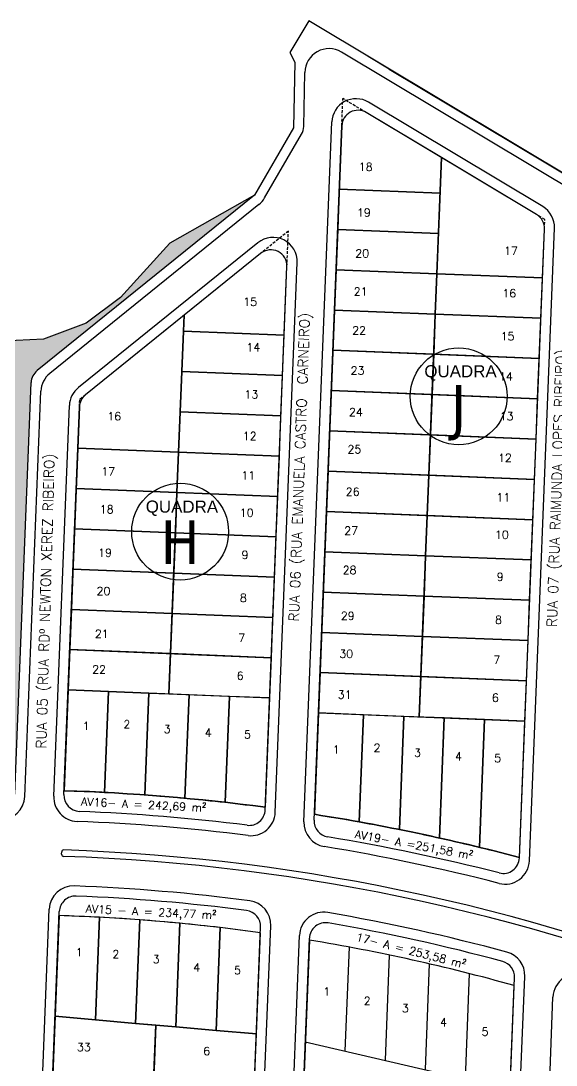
# Model space of a CAD drawing. Header units: millimetres. Extents: x 1794 to 8081, y 409 to 2272.
# Drawn here: x 7517.2 to 7649.8, y 967.2 to 1226.1 of the extents above; entities that cross this region are included whole.
import ezdxf
from ezdxf.enums import TextEntityAlignment as Align

# ---------------------------------------------------------------- set-up
doc = ezdxf.new("R2010")
doc.units = ezdxf.units.MM
doc.linetypes.add('HIDDEN', pattern=[0.375, 0.25, -0.125])
for name, color, linetype in [('03 - CALÇADA', 1, 'Continuous'), ('BOUNDARY LOTES', 2, 'Continuous'), ('boundary quadras', 232, 'Continuous'), ('DIMENSOES', 1, 'Continuous'), ('FAIXAS VERDES', 62, 'Continuous'), ('LOTES', 2, 'Continuous'), ('Poligonal', 3, 'Continuous'), ('PROJEÇÃO', 8, 'HIDDEN'), ('QUADRAS', 3, 'Continuous'), ('texto - ruas', 2, 'Continuous'), ('Texto Lotes', 31, 'Continuous'), ('TEXTO-80', 3, 'Continuous'), ('TXT CB. QDAS', 41, 'Continuous')]:
    doc.layers.add(name, color=color, linetype=linetype)
doc.styles.add('arcad1', font='romans.shx')
doc.styles.add('style1', font='tahoma.ttf')

# ---------------------------------------------------------------- blocks, each defined once
blk = doc.blocks.new('NUM_quadra')
blk.add_circle((0, 0), 0.2)
at = {"insert": (-0.1418711980285907, 0.1285282569724173), "char_height": 0.05, "width": 0.2663, "attachment_point": 1, "style": 'style1'}
blk.add_mtext('\\fArial|b0|i0|c0|p34;QUADRA', dxfattribs=at)
at = {"style": 'style1'}
blk.add_attdef('00', text='', height=0.18, dxfattribs=at).set_placement((-2.886579864025407e-15, -0.1334628551621867), align=Align.CENTER)

msp = doc.modelspace()

# ---------------------------------------------------------------- hatches: boundary and pattern name
at = {"layer": 'FAIXAS VERDES'}
h = msp.add_hatch(dxfattribs=at)
h.set_pattern_fill('AR-SAND', color=256, scale=0.1, style=0)
h.set_pattern_definition([(37.50000000000001, (7199.805278792098, 999.8435379547802), (-0.1600031295984046, 4.894132373293424), [0, -3.860800000000001, 0, -4.318000000000001, 0, -4.1275]), (7.499999999999999, (7199.805278792098, 999.8435379547802), (4.495232831380027, 7.168251005683543), [0, -2.0828, 0, -3.4798, 0, -1.3335]), (327.5, (7196.681078792099, 999.8435379547802), (7.90992370241458, 0.01437184678545691), [0, -1.27, 0, -4.572, 0, -5.969]), (317.5, (7196.681078792099, 999.8435379547802), (7.635564524722972, 2.229293232572162), [0, -0.635, 0, -2.9972, 0, -3.429])])
h.paths.add_polyline_path([(7201.070462485813, 1078.216334300857), (7206.167584585161, 1087.936029973114), (7201.084643501695, 1079.355681580147), (7199.805278792098, 1077.138532919917)])
h.paths.add_polyline_path([(7367.484555979915, 1009.396190121145), (7367.305343115587, 1009.336623379721), (7371.61648823875, 1010.616277838495), (7377.250727891539, 1012.217993030142), (7382.923604145505, 1013.759096010005), (7387.834960961866, 1015.035828626737), (7391.366757778372, 1015.921206211871), (7399.325978665148, 1017.81693368841), (7408.161165511815, 1019.761366754153), (7418.347156964964, 1021.796757042384), (7425.586217625904, 1023.110390061014), (7431.589692368297, 1024.116779422896), (7438.46487043461, 1025.17745477926), (7447.209226289783, 1026.38577123239), (7457.152333131916, 1027.569625502289), (7463.898186588017, 1028.258326479295), (7473.423464104436, 1029.074032051551), (7483.254069898409, 1029.724280148399), (7489.807845126798, 1030.050033097483), (7501.506912305212, 1030.417842321115), (7512.149073183617, 1030.514903744066), (7512.782555905419, 1030.672110033134), (7513.540873644238, 1030.977835232847), (7514.44465123045, 1031.630466624297), (7515.315046879246, 1032.859533315541), (7515.670706451668, 1034.3561930849), (7519.73721151579, 1136.448412135902), (7520.159734020891, 1138.084851169082), (7521.22037283824, 1139.40071714849), (7558.17030174919, 1169.251187430498), (7575.109414857326, 1182.93569530234), (7554.10997643849, 1170.979992930966), (7541.85031892514, 1157.562788627299), (7533.375676929635, 1151.214509626108), (7522.768021206987, 1147.246206906813), (7512.675293435958, 1146.752642841267), (7512.588640423176, 1137.393501672151), (7505.159566614461, 1114.509168307485), (7481.358699312118, 1097.125865294787), (7432.360120761824, 1088.10110902712), (7406.324901083169, 1087.946908506753), (7374.265351332408, 1093.667856070402), (7335.825380214553, 1113.949031904599), (7320.790834310689, 1131.126937679184), (7307.695896152866, 1134.461180779236), (7298.196971537406, 1130.108317096129)])
edge = h.paths.add_edge_path()
edge.add_line((7339.475477093371, 1000.08653723556), (7334.619176717409, 1001.877259558195))
edge.add_arc((7338.102532276259, 1003.84353371269), 4.0000000000003, 209.443729300965, 290.0741642478758)

# ---------------------------------------------------------------- linework, layer by layer
at = {"layer": '03 - CALÇADA'}
for p, q in [((7862.526799202854, 1059.063208674792), (7596.63503667334, 1218.398634523811)), ((7587.296113155125, 1199.950910219669), (7587.551994984465, 1213.366393901731)), ((7646.541190134883, 1180.098621245857), (7603.347765997562, 1205.982246083742)), ((7587.356668932306, 1027.551262276387), (7594.268387230622, 1201.074385303061)), ((7577.59621599683, 1182.239771951132), (7586.756200835721, 1198.019000966142)), ((7576.177679570324, 1180.584798471142), (7524.378756235384, 1138.738379080833)), ((7643.203517616887, 1017.833384601079), (7649.452303301744, 1174.713158972884)), ((7575.90801840611, 1171.110979800103), (7531.443105128535, 1135.189433764568)), ((7580.242337845219, 1029.845372541032), (7585.67376835624, 1166.204920788929)), ((7518.149582746534, 1033.776099039995), (7522.154014251709, 1134.309921561951)), ((7525.358604238071, 1033.859252140469), (7529.218363144862, 1130.760976245686)), ((7527.287087769132, 1019.461194581379), (7527.310968326, 1020.060731285325)), ((7517.374876881083, 833.4226538033934), (7524.244200724607, 1005.88143683869)), ((7572.337601109996, 831.3918844504899), (7579.123645067427, 1001.759872505922)), ((7577.038326561554, 768.5026559308192), (7586.233218070492, 999.3463074886547)), ((7633.164055229777, 765.7862391979877), (7642.061961396438, 989.1738831669647)), ((7640.35004195694, 765.2910897578552), (7649.064585635309, 984.0753007971764))]:
    msp.add_line(p, q, dxfattribs=at)
for centre, radius, start, end in [((7593.550903873301, 1213.251972996984), 6, 59.0678846071136, 178.9072946073399), ((7600.263633197524, 1200.835584556916), 6, 59.0678846071136, 177.7190183816056), ((7583.296840562566, 1200.027190822834), 4, 329.8644481584682, 358.9072946073399), ((7572.407175587098, 1185.25205673617), 6, 308.9334523384148, 329.8644481584682), ((7643.457057334844, 1174.95195971903), 6, 357.7190183816056, 59.0678846071136), ((7579.678522389339, 1166.443721535075), 6, 357.7190183816056, 128.9334523384147), ((7528.149260218609, 1134.071120815805), 6, 128.9334523384147, 177.7190183816056), ((7535.213609111762, 1130.52217549954), 6, 128.9334523384147, 177.7190183816056), ((7512.154336779632, 1034.014899786142), 6, 269.913833728448, 357.7190183815795), ((7531.353850204971, 1033.620451394323), 6, 177.7190183816056, 267.7322473307185), ((7574.247091878317, 1030.084173287177), 6, 262.8417166389053, 357.7190183816056), ((7511.395806690643, 529.6349469070726), 498.3805232502437, 82.84171663890521, 87.73224733071847), ((7593.351914899206, 1027.312461530241), 6, 177.7190183816056, 260.6486242507834), ((7527.810572156574, 1020.040831223146), 0.5, 88.08292311149984, 177.7190183816056), ((7511.395806690643, 529.6349469070726), 491.1805232502437, 67.11646812974953, 88.08292311149984), ((7511.395806690643, 529.6349469070726), 498.3805232502437, 75.55564820265103, 80.6486242506811), ((7527.786691599708, 1019.4412945192), 0.5, 177.7190183815534, 268.0833686419111), ((7511.395806690643, 529.6349469070726), 489.5805232502437, 67.09009592158513, 88.08336864191105), ((7637.208271649985, 1018.072185347225), 6, 255.555648202651, 357.7190183816056), ((7530.239446691508, 1005.642636092544), 6, 87.73302488265922, 177.7190183816056), ((7511.395806690643, 529.6349469070726), 482.3805232502437, 82.55428853771848, 87.73302488265922), ((7573.128399100527, 1001.998673252068), 6, 357.7190183816056, 82.55428853771848), ((7592.228464037392, 999.1075067425093), 6, 80.23073583470452, 177.7190183816056), ((7511.395806690643, 529.6349469070726), 482.3805232502437, 74.82877702183313, 80.23073583470452), ((7636.066715429538, 989.4126839131102), 6, 357.7190183816056, 74.82877702183313), ((7655.059831602209, 983.8365000510305), 6, 72.44782856173832, 177.7190183816056)]:
    msp.add_arc(centre, radius, start, end, dxfattribs=at)
at = {"layer": 'BOUNDARY LOTES'}
for points in [[(7621.43779941105, 1192.227297359143), (7602.785775943456, 1203.404507491122, 0.5695293688409937), (7596.732856765496, 1200.132600304001), (7596.107016107025, 1184.420468980361), (7621.08720763578, 1183.425465871421)], [(7646.942480363957, 1174.516317689266, 0.2742673311534695), (7645.001738252716, 1178.106625871248), (7621.43779941105, 1192.227297359143), (7620.291205148626, 1163.441312648417), (7646.459826088591, 1162.39897239406)], [(7583.131865067547, 1165.20268171027, 0.6445451636349494), (7576.621365100794, 1168.473387717719), (7557.631244388068, 1153.131977038604), (7557.472990025229, 1149.158899710065), (7582.453181553984, 1148.163896601124)], [(7556.676987538077, 1129.174746487062), (7557.074988781654, 1139.166823098563), (7557.472990025229, 1149.158899710065), (7557.631244388068, 1153.131977038604), (7533.190519573855, 1133.387226473707, 0.2161417297773887), (7531.707358251407, 1130.434921461119), (7531.298794765748, 1120.177672984501), (7556.2789862945, 1119.18266987556)], [(7538.90286391579, 1059.827212071915), (7528.910787304289, 1060.225213315492), (7527.9158096209, 1035.245660111534, -0.004942017521704438), (7537.906797672445, 1034.820329871686)], [(7548.894940527292, 1059.42921082834), (7538.90286391579, 1059.827212071915), (7537.906797672445, 1034.820329871686, -0.004943250909662978), (7547.889915579956, 1034.197414615795)], [(7558.887017138794, 1059.031209584763), (7548.894940527292, 1059.42921082834), (7547.889915579956, 1034.197414615795, -0.004946420666141839), (7557.865152823623, 1033.376650237176)], [(7568.879093750295, 1058.633208341187), (7558.887017138793, 1059.031209584763), (7557.865152823623, 1033.376650237176, -0.004951537984936673), (7567.832489578895, 1032.357539027729)], [(7578.871170361798, 1058.235207097611), (7568.879093750295, 1058.633208341187), (7567.832489578895, 1032.357539027729, -0.004958621018526422), (7577.791896599337, 1031.139346737001)], [(7602.113505963244, 1054.07813464185), (7590.932999940534, 1054.523473030841), (7589.931577477416, 1029.382119496241, -0.005574873483702024), (7601.05512209811, 1027.506728558337)], [(7612.105582574747, 1053.680133398273), (7602.113505963244, 1054.07813464185), (7601.05512209811, 1027.506728558338, -0.004996892337222928), (7610.987714790496, 1025.61534535541)], [(7622.09765918625, 1053.282132154697), (7612.105582574747, 1053.680133398273), (7610.987714790496, 1025.61534535541, -0.005012895376593726), (7620.912136215294, 1023.518817236312)], [(7632.089735797747, 1052.884130911121), (7622.097659186248, 1053.282132154697), (7620.912136215294, 1023.518817236312, -0.005031089699413632), (7630.828302350358, 1021.215034771128)], [(7642.081812409252, 1052.486129667544), (7632.089735797749, 1052.88413091112), (7630.828302350358, 1021.215034771128, -0.005051545059746771), (7640.736117543464, 1018.701596549466)], [(7536.672895659523, 1003.84226423315, 0.005264570183423691), (7526.682130833015, 1004.269373804362), (7525.691262055142, 979.2986762282401), (7535.660390877086, 978.4226819606886)], [(7546.655428357692, 1003.204656921182, 0.005266141485567382), (7536.672895659523, 1003.84226423315), (7535.660390877086, 978.4226819606886), (7545.633414588979, 977.5463454464546)], [(7556.629564050595, 1002.356237403758, 0.005269974386790259), (7546.655428357692, 1003.204656921182), (7545.633414588979, 977.5463454464546), (7555.606438300868, 976.6700089322201)], [(7566.595278755441, 1001.296403577534, 0.005276164402307535), (7556.629564050595, 1002.356237403758), (7555.606438300868, 976.6700089322201), (7565.579462012761, 975.793672417986)], [(7576.552720291963, 1000.024241179227, 0.005284833861564941), (7566.595278755441, 1001.296403577534), (7565.579462012761, 975.7936724179856), (7575.556013366368, 974.9170259274263)]]:
    msp.add_lwpolyline(points, format="xyb", close=True, dxfattribs=at)
for points in [[(7621.08720763578, 1183.42546587142), (7596.107016107025, 1184.420468980361), (7595.709014863448, 1174.428392368859), (7620.689206392203, 1173.433389259919)], [(7620.689206392203, 1173.433389259919), (7595.709014863448, 1174.428392368859), (7595.311013619871, 1164.436315757358), (7620.291205148628, 1163.441312648417)], [(7620.291205148628, 1163.441312648417), (7595.311013619871, 1164.436315757358), (7594.913012376294, 1154.444239145857), (7619.89320390505, 1153.449236036916)], [(7646.459826088591, 1162.39897239406), (7620.291205148628, 1163.441312648417), (7619.89320390505, 1153.449236036916), (7646.061824845015, 1152.406895782559)], [(7619.89320390505, 1153.449236036916), (7594.913012376296, 1154.444239145857), (7594.515011132719, 1144.452162534355), (7619.495202661475, 1143.457159425414)], [(7646.061824845016, 1152.406895782559), (7619.893203905051, 1153.449236036916), (7619.495202661475, 1143.457159425414), (7645.663823601438, 1142.414819171057)], [(7582.453181553984, 1148.163896601124), (7557.472990025229, 1149.158899710065), (7557.074988781654, 1139.166823098563), (7582.055180310407, 1138.171819989623)], [(7619.495202661475, 1143.457159425414), (7594.515011132719, 1144.452162534355), (7594.117009889144, 1134.460085922854), (7619.0972014179, 1133.465082813913)], [(7645.66382360144, 1142.414819171057), (7619.495202661475, 1143.457159425414), (7619.097201417898, 1133.465082813913), (7645.265822357863, 1132.422742559556)], [(7582.055180310407, 1138.171819989623), (7557.074988781654, 1139.166823098563), (7556.676987538077, 1129.174746487062), (7581.65717906683, 1128.179743378121)], [(7619.097201417896, 1133.465082813913), (7594.117009889144, 1134.460085922853), (7593.719008645568, 1124.468009311352), (7618.699200174321, 1123.473006202411)], [(7645.265822357863, 1132.422742559556), (7619.0972014179, 1133.465082813913), (7618.699200174323, 1123.473006202411), (7644.867821114286, 1122.430665948054)], [(7581.65717906683, 1128.179743378121), (7556.676987538077, 1129.174746487062), (7556.2789862945, 1119.18266987556), (7581.259177823255, 1118.187666766619)], [(7618.699200174321, 1123.473006202411), (7593.719008645566, 1124.468009311352), (7593.321007401989, 1114.475932699851), (7618.301198930746, 1113.48092959091)], [(7644.867821114286, 1122.430665948054), (7618.699200174321, 1123.473006202411), (7618.301198930746, 1113.48092959091), (7644.469819870709, 1112.438589336553)], [(7556.2789862945, 1119.18266987556), (7531.298794765748, 1120.177672984501), (7530.900793522172, 1110.185596372999), (7555.880985050923, 1109.190593264059)], [(7581.259177823255, 1118.187666766619), (7556.2789862945, 1119.18266987556), (7555.880985050925, 1109.190593264059), (7580.861176579679, 1108.195590155118)], [(7618.301198930746, 1113.480929590909), (7593.321007401991, 1114.47593269985), (7592.923006158414, 1104.483856088349), (7617.903197687169, 1103.488852979408)], [(7644.469819870709, 1112.438589336553), (7618.301198930746, 1113.48092959091), (7617.903197687169, 1103.488852979408), (7644.071818627134, 1102.446512725051)], [(7555.880985050925, 1109.190593264059), (7530.900793522172, 1110.185596372999), (7530.502792278597, 1100.193519761498), (7555.48298380735, 1099.198516652557)], [(7580.861176579679, 1108.195590155118), (7555.880985050925, 1109.190593264059), (7555.48298380735, 1099.198516652558), (7580.463175336102, 1098.203513543617)], [(7617.903197687167, 1103.488852979408), (7592.923006158414, 1104.483856088349), (7592.525004914837, 1094.491779476848), (7617.505196443592, 1093.496776367906)], [(7644.071818627134, 1102.446512725051), (7617.903197687169, 1103.488852979408), (7617.505196443592, 1093.496776367906), (7643.673817383557, 1092.454436113549)], [(7555.482983807348, 1099.198516652558), (7530.502792278595, 1100.193519761498), (7530.104791035018, 1090.201443149997), (7555.084982563772, 1089.206440041056)], [(7580.463175336104, 1098.203513543617), (7555.482983807348, 1099.198516652557), (7555.084982563772, 1089.206440041056), (7580.065174092525, 1088.211436932115)], [(7617.505196443592, 1093.496776367906), (7592.525004914837, 1094.491779476847), (7592.12700367126, 1084.499702865346), (7617.107195200017, 1083.504699756405)], [(7643.673817383556, 1092.454436113549), (7617.505196443592, 1093.496776367906), (7617.107195200017, 1083.504699756405), (7643.275816139981, 1082.462359502048)], [(7555.084982563772, 1089.206440041056), (7530.10479103502, 1090.201443149997), (7529.706789791443, 1080.209366538495), (7554.686981320197, 1079.214363429554)], [(7580.065174092527, 1088.211436932115), (7555.084982563772, 1089.206440041056), (7554.686981320197, 1079.214363429554), (7579.66717284895, 1078.219360320614)], [(7617.107195200016, 1083.504699756405), (7592.127003671264, 1084.499702865346), (7591.729002427687, 1074.507626253844), (7616.709193956441, 1073.512623144903)], [(7643.275816139981, 1082.462359502048), (7617.107195200017, 1083.504699756405), (7616.709193956441, 1073.512623144903), (7642.877814896406, 1072.470282890546)], [(7554.686981320195, 1079.214363429554), (7529.706789791443, 1080.209366538495), (7529.308788547866, 1070.217289926993), (7554.288980076618, 1069.222286818053)], [(7579.667172848948, 1078.219360320614), (7554.686981320195, 1079.214363429554), (7554.288980076618, 1069.222286818053), (7579.269171605373, 1068.227283709112)], [(7616.709193956441, 1073.512623144903), (7591.729002427685, 1074.507626253844), (7591.33100118411, 1064.515549642343), (7616.311192712864, 1063.520546533402)], [(7642.877814896404, 1072.470282890546), (7616.709193956439, 1073.512623144903), (7616.311192712864, 1063.520546533402), (7642.479813652827, 1062.478206279044)], [(7554.28898007662, 1069.222286818053), (7529.308788547866, 1070.217289926993), (7528.910787304289, 1060.225213315492), (7538.90286391579, 1059.827212071915), (7548.894940527292, 1059.42921082834), (7553.890978833043, 1059.230210206551)], [(7579.269171605371, 1068.227283709112), (7554.28898007662, 1069.222286818053), (7553.890978833043, 1059.230210206551), (7578.871170361796, 1058.235207097611)], [(7616.311192712864, 1063.520546533402), (7591.33100118411, 1064.515549642343), (7590.932999940534, 1054.523473030841), (7615.913191469287, 1053.528469921901)], [(7642.479813652827, 1062.478206279044), (7616.311192712864, 1063.520546533401), (7615.913191469285, 1053.528469921901), (7642.081812409252, 1052.486129667544)], [(7550.642607832074, 977.1061841601088), (7545.633414588979, 977.5463454464546), (7535.660390877086, 978.4226819606886), (7525.691262055142, 979.2986762282401), (7525.119500154059, 964.8898121724635), (7550.116350077177, 963.8941455316137)], [(7575.556013366372, 974.9170259274263), (7565.579462012761, 975.7936724179856), (7555.606438300868, 976.6700089322201), (7550.642607832074, 977.1061841601088), (7550.116350077177, 963.8941455316137), (7575.078954903341, 962.8998429306632)]]:
    msp.add_lwpolyline(points, close=True, dxfattribs=at)
at = {"layer": 'boundary quadras'}
for points in [[(7646.942480363957, 1174.516317689266, 0.2742673311534695), (7645.001738252716, 1178.106625871248), (7602.785775943456, 1203.404507491122, 0.5695293688409937), (7596.732856765496, 1200.132600304001), (7589.931577477416, 1029.382119496241, -0.0256727071705872), (7640.736117543464, 1018.701596549466)], [(7583.131865067547, 1165.20268171027, 0.6445451636349494), (7576.621365100794, 1168.473387717719), (7533.190519573855, 1133.387226473707, 0.2161417297773887), (7531.707358251407, 1130.434921461119), (7527.9158096209, 1035.245660111534, -0.0247466959186598), (7577.791896599337, 1031.139346737001)], [(7576.552530568636, 1000.024267253434, 0.02636753092151679), (7526.681972179072, 1004.26937939916), (7519.892869520228, 833.8246006820175, 0.416121892349146), (7523.756526411643, 829.6676177053289, 0.0007070512054027335), (7523.767831254104, 829.6671931005819), (7565.718098469119, 828.1509626582113, 0.4131352935553886), (7569.85940886512, 831.989152009349)], [(7639.470153077086, 986.9187462703464, 0.02740408604113432), (7588.688864692355, 998.1830175969105), (7579.591920447526, 769.7983949557263), (7592.623272396701, 769.2793342556413), (7630.724225233897, 767.3466156343673)]]:
    msp.add_lwpolyline(points, format="xyb", close=True, dxfattribs=at)
at = {"layer": 'DIMENSOES'}
for p, q in [((7608.501818141825, 1214.201985910864), (7674.692959092828, 1174.536997682094)), ((7575.109426473156, 1182.935674899867), (7575.109414965203, 1182.935695112863))]:
    msp.add_line(p, q, dxfattribs=at)
at = {"layer": 'FAIXAS VERDES', "ltscale": 0.6}
for centre, radius, start, end in [((7531.873348834554, 1034.100023027497), 4, 177.7190183816056, 267.6754923063829), ((7511.395806690643, 529.6349469070726), 500.8805232502437, 82.90350378813055, 87.67549230627856), ((7573.769146798129, 1030.647830175834), 4, 262.9035037881305, 357.7190183815795), ((7593.869095282232, 1027.733832095877), 4, 177.7190183816056, 260.5984826205064), ((7511.395806690643, 529.6349469070726), 500.8805232502437, 75.62591398701771, 80.59848262050639), ((7636.733298654196, 1018.710458321954), 4, 255.6259139870177, 357.7190183816056), ((7530.719144874843, 1005.122991983228), 4, 87.67283984133618, 177.7190183816056), ((7511.395806690643, 529.6349469070726), 479.8805232502437, 82.60929007585467, 87.67283984133618), ((7572.610604018454, 1001.561870272375), 4, 357.7190183815795, 82.60929007585467), ((7592.705367169577, 998.5176910805469), 4, 80.16209991080922, 177.7190183815795), ((7511.395806690643, 529.6349469070726), 479.8805232502437, 74.87675169215088, 80.16209991080922), ((7635.551244419069, 989.0342282423701), 4, 357.7190183816056, 74.87675169215088)]:
    msp.add_arc(centre, radius, start, end, dxfattribs=at)
at = {"layer": 'LOTES'}
for p, q in [((7615.913191469287, 1053.5284699219), (7621.43779941105, 1192.227297359143)), ((7596.107016107025, 1184.420468980361), (7621.087207635778, 1183.42546587142)), ((7595.70901486345, 1174.428392368859), (7620.689206392203, 1173.433389259919)), ((7595.311013619875, 1164.436315757358), (7646.459826088591, 1162.39897239406)), ((7553.890978833043, 1059.230210206551), (7557.631244388068, 1153.131977038604)), ((7594.913012376296, 1154.444239145856), (7646.061824845013, 1152.406895782559)), ((7557.472990025231, 1149.158899710065), (7582.453181553984, 1148.163896601124)), ((7594.515011132721, 1144.452162534355), (7645.663823601438, 1142.414819171057)), ((7557.074988781654, 1139.166823098563), (7582.055180310407, 1138.171819989622)), ((7594.117009889144, 1134.460085922853), (7645.265822357861, 1132.422742559556)), ((7556.676987538079, 1129.174746487062), (7581.657179066832, 1128.179743378121)), ((7593.719008645568, 1124.468009311352), (7644.867821114284, 1122.430665948054)), ((7531.29879476575, 1120.177672984501), (7581.259177823255, 1118.187666766619)), ((7593.321007401993, 1114.47593269985), (7644.469819870709, 1112.438589336553)), ((7530.900793522172, 1110.185596372999), (7580.861176579679, 1108.195590155118)), ((7592.923006158414, 1104.483856088349), (7644.071818627131, 1102.446512725051)), ((7530.502792278597, 1100.193519761498), (7580.463175336104, 1098.203513543617)), ((7592.525004914839, 1094.491779476847), (7643.673817383556, 1092.454436113549)), ((7530.10479103502, 1090.201443149997), (7580.065174092525, 1088.211436932115)), ((7592.127003671264, 1084.499702865346), (7643.275816139981, 1082.462359502048)), ((7529.528210554473, 1080.216479650329), (7579.66717284895, 1078.219360320614)), ((7591.729002427685, 1074.507626253844), (7642.877814896402, 1072.470282890546)), ((7529.130209310898, 1070.224403038827), (7579.269171605375, 1068.227283709112)), ((7591.33100118411, 1064.515549642343), (7642.479813652827, 1062.478206279044)), ((7528.910787304289, 1060.225213315492), (7578.871170361796, 1058.235207097611)), ((7537.906797672445, 1034.820329871686), (7538.90286391579, 1059.827212071915)), ((7547.889915579956, 1034.197414615795), (7548.894940527292, 1059.42921082834)), ((7557.865152823623, 1033.376650237176), (7558.887017138794, 1059.031209584762)), ((7567.832489578895, 1032.357539027729), (7568.879093750295, 1058.633208341187)), ((7590.932999940534, 1054.523473030841), (7642.081812409252, 1052.486129667544)), ((7601.05512209811, 1027.506728558337), (7602.113505963244, 1054.07813464185)), ((7610.987714790496, 1025.61534535541), (7612.105582574747, 1053.680133398273)), ((7620.912136215294, 1023.518817236312), (7622.097659186248, 1053.282132154696)), ((7630.828302350358, 1021.215034771128), (7632.089735797749, 1052.88413091112)), ((7535.660390877086, 978.4226819606881), (7536.672895659523, 1003.842264233149)), ((7545.633414588977, 977.5463454464536), (7546.655428357692, 1003.204656921182)), ((7555.606438300868, 976.6700089322196), (7556.629564050595, 1002.356237403758)), ((7565.579462012761, 975.7936724179856), (7566.595278755441, 1001.296403577534)), ((7597.601906335368, 970.6951510686133), (7598.627164127037, 996.4349058211985)), ((7607.518040945827, 968.390577157985), (7608.556812171081, 994.4695953321395)), ((7617.434175556286, 966.0860032473572), (7618.477721565273, 992.2848954310168)), ((7627.350310166742, 963.7814293367294), (7628.389791397914, 989.8782726650245)), ((7525.687367165193, 979.2990184749226), (7575.552485724654, 974.9173359037516)), ((7544.739672165714, 828.9091964294764), (7550.642607832076, 977.1061841601088)), ((7587.68577172491, 972.9997249792411), (7638.445841860987, 961.2027559048327))]:
    msp.add_line(p, q, dxfattribs=at)
at = {"layer": 'Poligonal', "color": 7}
for p, q in [((7588.581114004982, 1226.139451918381), (7583.885094707516, 1218.302947004514)), ((7862.50799970856, 1061.988984939831), (7588.581114004982, 1226.139451918381)), ((7583.885094707516, 1218.302947004514), (7585.100427439121, 1215.929471525552)), ((7585.100427439121, 1215.929471525552), (7584.789158558157, 1199.610131445529)), ((7584.789158558157, 1199.610131445529), (7575.10953868149, 1182.935765548798)), ((7575.10953868149, 1182.935765548798), (7554.10997643849, 1170.979992930966)), ((7554.10997643849, 1170.979992930966), (7541.85031892514, 1157.562788627299)), ((7541.85031892514, 1157.562788627299), (7533.375676929635, 1151.214509626108)), ((7533.375676929635, 1151.214509626108), (7522.768021206987, 1147.246206906813)), ((7522.768021206987, 1147.246206906813), (7512.675293435958, 1146.752642841267))]:
    msp.add_line(p, q, dxfattribs=at)
at = {"layer": 'Poligonal'}
for p, q in [((7608.501818141825, 1214.201985910863), (7603.261753553666, 1217.342090420637)), ((7608.501818141825, 1214.201985910863), (7603.261753553666, 1217.342090420637)), ((7645.001738252716, 1178.106625871248), (7602.785775943456, 1203.404507491122)), ((7645.001738252716, 1178.106625871248), (7602.785775943455, 1203.404507491123))]:
    msp.add_line(p, q, dxfattribs=at)
for centre, start, end in [((7600.729687410098, 1199.973399806571), 59.0678846071136, 177.7190183816056), ((7600.729687410098, 1199.973399806571), 59.0678846071136, 177.7190183816056), ((7642.945649719358, 1174.675518186697), 357.7190183816056, 59.0678846071136), ((7642.945649719358, 1174.675518186697), 357.7190183816056, 59.0678846071136)]:
    msp.add_arc(centre, 4, start, end, dxfattribs=at)
at = {"layer": 'PROJEÇÃO', "ltscale": 2.8}
for p, q in [((7596.732856765496, 1200.132600304001), (7597.001253709489, 1206.870877809307)), ((7602.785775943455, 1203.404507491123), (7597.001253709489, 1206.870877809307)), ((7647.036910643249, 1176.887050445381), (7645.001738252716, 1178.106625871248)), ((7646.942480363957, 1174.516317689267), (7647.036910643249, 1176.887050445381)), ((7583.482938154103, 1174.016596826707), (7576.621365100794, 1168.473387717719)), ((7583.131865067547, 1165.20268171027), (7583.482938154103, 1174.016596826707)), ((7531.707358251409, 1130.434921461119), (7531.779550622036, 1132.247357250503)), ((7533.190519573857, 1133.387226473708), (7531.779550622036, 1132.247357250503))]:
    msp.add_line(p, q, dxfattribs=at)
at = {"layer": 'QUADRAS'}
for p, q in [((7589.872264637631, 1027.893032593308), (7596.732856765496, 1200.132600304001)), ((7575.10953868149, 1182.935765548798), (7521.22037283824, 1139.40071714849)), ((7640.730129298799, 1018.551257824523), (7646.942480363957, 1174.516317689267)), ((7576.621365100794, 1168.473387717719), (7533.190519573857, 1133.387226473708)), ((7577.765977442727, 1030.488629678403), (7583.131865067547, 1165.20268171027)), ((7515.670706451668, 1034.3561930849), (7519.73721151579, 1136.448412135902)), ((7527.876518189955, 1034.259223524928), (7531.707358251409, 1130.434921461119)), ((7519.892872836627, 833.8246839423557), (7526.72231423024, 1005.282192480659)), ((7569.85941216415, 831.9892348336373), (7576.607434663055, 1001.402669774945)), ((7579.552120323168, 768.7991872945752), (7588.708536524978, 998.6768915779769)), ((7630.686153680718, 766.3908048618871), (7639.548075063672, 988.8750277449396))]:
    msp.add_line(p, q, dxfattribs=at)
for centre, radius, start, end in [((7579.135034422944, 1165.3618822077), 4, 357.7190183816056, 128.9334523384147), ((7523.734042160392, 1136.289211638471), 4, 128.9334523384147, 177.7190183816056), ((7535.704188896008, 1130.275720963689), 4, 128.9334523384147, 177.7190183816056), ((7531.873348834554, 1034.100023027497), 4, 177.7190183816056, 267.6754923063829), ((7511.395806690643, 529.6349469070726), 500.8805232502437, 82.90350378813055, 87.67549230627856), ((7573.769146798129, 1030.647830175834), 4, 262.9035037881305, 357.7190183816056), ((7593.86909528223, 1027.733832095877), 4, 177.7190183816056, 260.5984826205064), ((7511.395806690643, 529.6349469070726), 500.8805232502437, 75.62591398701771, 80.59848262050639), ((7636.733298654196, 1018.710458321954), 4, 255.6259139870177, 357.7190183816056), ((7530.719144874841, 1005.122991983228), 4, 87.67283984133618, 177.7190183816056), ((7511.395806690643, 529.6349469070726), 479.8805232502437, 82.60929007585467, 87.67283984133618), ((7572.610604018454, 1001.561870272375), 4, 357.7190183816056, 82.60929007585467), ((7592.705367169577, 998.5176910805465), 4, 80.16209991080922, 177.7190183816056), ((7511.395806690643, 529.6349469070726), 479.8805232502437, 74.87675169215088, 80.16209991080922), ((7635.551244419073, 989.0342282423696), 4, 357.7190183816056, 74.87675169215088)]:
    msp.add_arc(centre, radius, start, end, dxfattribs=at)
at = {"layer": 'QUADRAS', "ltscale": 0.6}
for radius, start, end in [(505.8805232502437, 82.45825226239782, 88.12861987435069), (505.8805232502437, 75.18649531847106, 81.06895427141234), (474.8805232502437, 82.113765909013, 88.15535898789034), (474.8805232502437, 74.35370072811033, 80.63268312402138)]:
    msp.add_arc((7511.395806690643, 529.6349469070726), radius, start, end, dxfattribs=at)

# ---------------------------------------------------------------- block references
at = {"layer": 'TEXTO-80', "xscale": 60, "yscale": 60, "zscale": 60}
for p, values in [((7625.698046363153, 1133.041959397949, 46.99999999999977), {'00': 'J'}), ((7556.659052929631, 1099.477442761275), {'00': 'H'})]:
    msp.add_blockref('NUM_quadra', p, dxfattribs=at).add_auto_attribs(values)

# ---------------------------------------------------------------- texts
at = {"layer": 'texto - ruas', "char_height": 2.5, "width": 122.8523435454106, "attachment_point": 1}
for s, insert, rotation in [('{\\Fromans|c0;RUA 06 (RUA EMANUELA CASTRO  CARNEIRO)}', (7583.579183028906, 1077.228865749388), 87.94465749044421), ('{\\Fromans|c0;RUA 07 (RUA RAIMUNDA LOPES RIBEIRO)}', (7647.517731818222, 1075.865841854146), 88.06975563470834), ('{\\Fromans|c0;RUA 05 (RUA RDº NEWTON XEREZ RIBEIRO)}', (7520.965172453562, 1045.707583424193), 88.3866620445092)]:
    msp.add_mtext(s, dxfattribs=dict(at, insert=insert, rotation=rotation))
at = {"layer": 'Texto Lotes', "style": 'arcad1'}
for s, p in [('18', (7602.639047893384, 1189.956791079416)), ('19', (7602.186793965872, 1178.602666024606)), ('20', (7601.783521893377, 1168.478261870878)), ('17', (7638.646909853743, 1169.123938724659)), ('21', (7601.40724808339, 1159.031666421842)), ('16', (7638.227224185851, 1158.58746072612)), ('15', (7574.015289948021, 1156.478000309727)), ('22', (7601.022628819422, 1149.375552995404)), ('15', (7637.80307877279, 1147.939017963368)), ('14', (7574.797916999597, 1145.189669379433)), ('23', (7600.626314608239, 1139.425830414717)), ('14', (7637.404557944367, 1137.933896840894)), ('13', (7574.333141584609, 1133.521184346616)), ('16', (7540.321664859329, 1128.086458939609)), ('24', (7600.216448574162, 1129.135880624224)), ('13', (7637.556275634463, 1128.085726652774)), ('12', (7573.921860905863, 1123.195718994004)), ('25', (7599.848520461536, 1119.898809262687)), ('12', (7637.144994955718, 1117.760261300162)), ('17', (7538.848882576855, 1114.420771454148)), ('11', (7573.532349555328, 1113.416786595186)), ('26', (7599.429112377748, 1109.369300191241)), ('11', (7636.755483605187, 1107.981328901344)), ('18', (7538.474145968567, 1105.012768440142)), ('10', (7573.163535616358, 1104.157475994822)), ('27', (7599.045048225668, 1099.727123204985)), ('10', (7636.386669666213, 1098.72201830098)), ('19', (7538.04578034506, 1094.258374586092)), ('9', (7572.747349411898, 1093.708854271341)), ('28', (7598.656246800635, 1089.966013941427)), ('9', (7635.970483461752, 1088.273396577499)), ('20', (7537.667028681974, 1084.749571045001)), ('8', (7572.323432117498, 1083.06613857397)), ('29', (7598.20260500892, 1078.577045665155)), ('8', (7635.546566167352, 1077.630680880128)), ('21', (7537.244184034352, 1074.133784833262)), ('7', (7571.927468805455, 1073.125225541355)), ('30', (7597.828324676969, 1069.180497761403)), ('7', (7635.150602855311, 1067.689767847513)), ('22', (7536.580252189816, 1065.285153186456)), ('6', (7571.553560999609, 1063.738030144455)), ('31', (7597.425052604475, 1059.056093607674)), ('6', (7634.776695049463, 1058.302572450614)), ('1', (7533.345727460531, 1051.2933226382)), ('2', (7543.443200776511, 1051.710553253475)), ('3', (7553.46146690683, 1050.52006701973)), ('4', (7563.638018683349, 1049.62456083497)), ('5', (7573.351181973355, 1049.193275600715)), ('1', (7595.361495317045, 1045.429782022906)), ('2', (7605.458968633026, 1045.847012638181)), ('3', (7615.477234763345, 1044.656526404436)), ('4', (7625.653786539865, 1043.761020219676)), ('5', (7635.36694982987, 1043.329734985421)), ('1', (7531.672092502698, 995.1736201653187)), ('2', (7540.71698714011, 994.7067408197984)), ('3', (7550.735272920888, 993.4524165731725)), ('4', (7560.769968034553, 991.4263921766094)), ('5', (7570.879716886245, 990.7121483274834)), ('1', (7593.027150966621, 985.4340774225577)), ('2', (7602.994840347551, 983.1118919763014)), ('3', (7612.464161259563, 981.287319008484)), ('4', (7621.933482171576, 977.8040438989949)), ('5', (7632.233440902343, 975.4818645725302)), ('33', (7532.795121741857, 971.6688869623329)), ('6', (7563.255053307447, 970.6626803427114))]:
    msp.add_text(s, height=2, dxfattribs=at).set_placement(p, align=Align.MIDDLE_CENTER)
at = {"layer": 'TXT CB. QDAS', "style": 'arcad1'}
for s, rotation, p in [('AV16- A = 242,69 m²', 357.1027713017961, (7547.620775062224, 1031.778536693134)), ('AV19- A =251,58 m² ', 349.4559823843298, (7615.271164508814, 1021.709436838065)), ('AV15 - A = 234,77 m²', 357.1027713017961, (7549.449775144979, 1005.188601580342)), ('17- A = 253,58 m²', 345.6574027948121, (7613.866557977072, 995.5873800477509))]:
    msp.add_text(s, height=2, rotation=rotation, dxfattribs=at).set_placement(p, align=Align.MIDDLE_CENTER)

doc.saveas('drawing.dxf')
